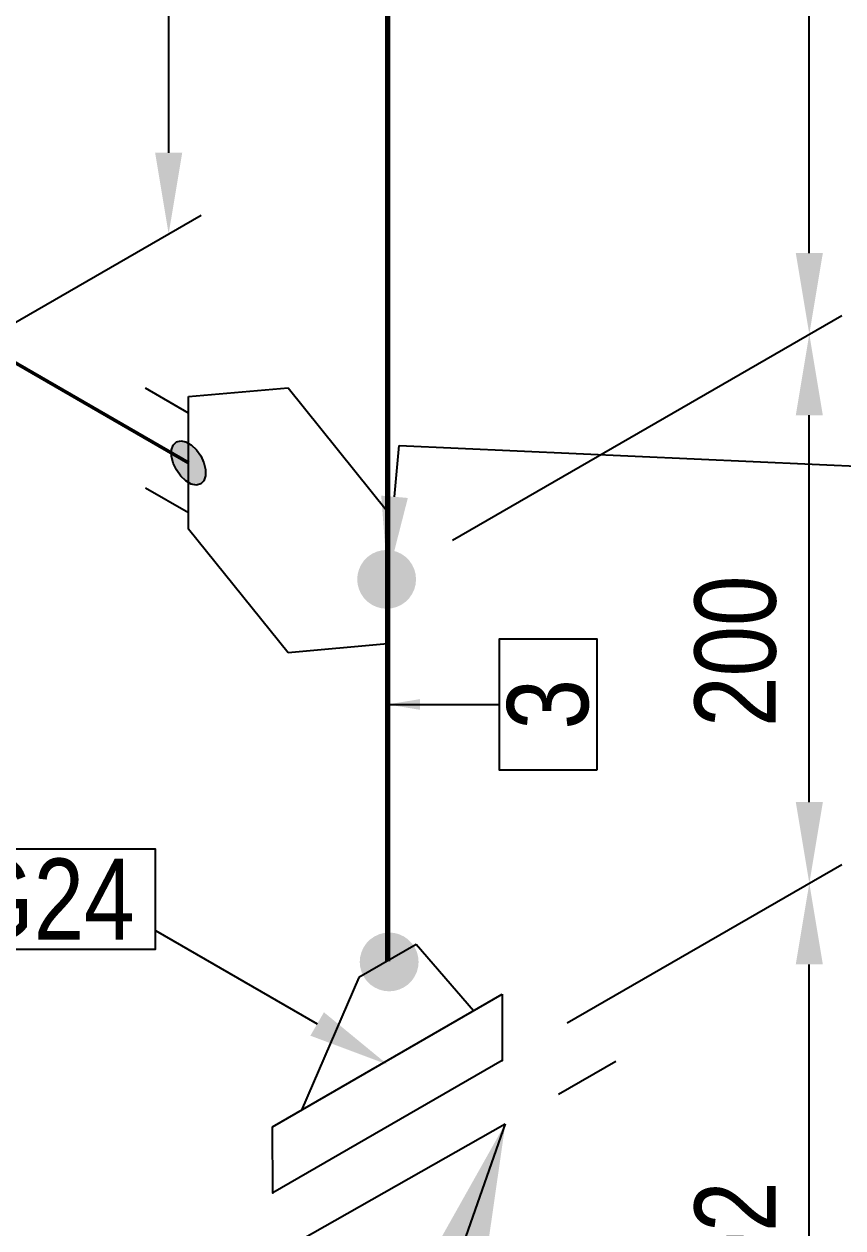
# Model space of a CAD drawing. Header units: millimetres. Extents: x 0 to 594, y 0 to 420.
# Drawn here: x 241.86 to 267.07, y 169.87 to 206.96 of the extents above; entities that cross this region are included whole.
import ezdxf
from ezdxf import colors
from ezdxf.entities.mleader import LeaderData, LeaderLine
from ezdxf.enums import TextEntityAlignment as Align
from ezdxf.math import Vec2, Vec3

# ---------------------------------------------------------------- set-up
doc = ezdxf.new("R2010")
doc.units = ezdxf.units.MM
doc.header["$LTSCALE"] = 0.25
for name, color, linetype in [('기호', 4, 'Continuous'), ('밸브', 4, 'Continuous'), ('용접', 1, 'Continuous'), ('주석', 7, 'Continuous'), ('치수', 1, 'Continuous')]:
    doc.layers.add(name, color=color, linetype=linetype)
doc.layers.add('파이프', color=3, linetype='Continuous', lineweight=70)
doc.layers.add('파이프 작은 보어', color=30, linetype='Continuous', lineweight=50)
doc.styles.add('AdskIsoAnnotation', font='arial.ttf', dxfattribs={"width": 0.8, "height": 1})
doc.styles.add('AdskIsoMetric', font='arial.ttf', dxfattribs={"width": 0.8, "height": 2.5})
doc.styles.add('AdskIsoMetric-30', font='arial.ttf', dxfattribs={"width": 0.8, "height": 2.5})
doc.styles.get("Standard").update_dxf_attribs({"font": 'arial.ttf'})
doc.dimstyles.new('AdskIsoMetric', dxfattribs={"dimtxt": 2.5, "dimasz": 2.5, "dimexe": 1, "dimexo": 2, "dimgap": 0.8, "dimtad": 1, "dimdec": 0, "dimrnd": 1, "dimzin": 0, "dimdsep": 46, "dimtxsty": 'AdskIsoMetric', "dimcen": 0, "dimclrt": 7, "dimadec": 0, "dimazin": 0, "dimtfac": 1, "dimtdec": 0, "dimtmove": 1, "dimatfit": 3, "dimfxl": 0, "dimfrac": 2, "dimtolj": 1, "dimtzin": 0, "dimarcsym": 0})

# ---------------------------------------------------------------- blocks, each defined once
blk = doc.blocks.new('화살표된 체크 밸브-2-Iso2DSkew180')
h = blk.add_hatch(color=256)
h.paths.add_polyline_path([(2.374, 6.741), (3.117, 6.732), (3.632, 10.313)], flags=0)
h.paths.add_polyline_path([(1.631, 6.75), (2.374, 6.741), (3.632, 10.313)], flags=0)
at = {"color": 0, "extrusion": (-0.707107, 0.408248, -0.57735)}
for p, q in [((3.627, 10.3), (-3.561, -10.112)), ((-3.444, 6.285), (3.627, 10.3)), ((-3.561, -10.112), (3.51, -6.097))]:
    blk.add_line(p, q, dxfattribs=at)
blk = doc.blocks.new('개스킷-1-IsoRight')
at = {"color": 0, "linetype": 'ByBlock', "lineweight": -2, "extrusion": (1, 0, 0)}
for p in [(-0.0442, 0.2296), (0.0442, 0.1786), (-0.0529, -0.1736), (0.0442, -0.2296)]:
    blk.add_point(p, dxfattribs=at)
blk = doc.blocks.new('플랜지WN-1-IsoRight')
at = {"color": 0, "linetype": 'ByBlock', "lineweight": -2, "extrusion": (0.707107, 0.408248, -0.57735)}
for p, q in [((0.0221, 0.1914), (0.1105, 0.1403)), ((0.0221, -0.2169), (0.0221, 0.1914)), ((0.0221, 0.1403), (-0.1105, 0.1148)), ((0.1105, 0.1403), (0.1105, -0.2679)), ((-0.1105, 0.1148), (-0.1105, 0.0128)), ((-0.1105, 0.0128), (0.0221, -0.1659)), ((0.1105, -0.2679), (0.0221, -0.2169))]:
    blk.add_line(p, q, dxfattribs=at)
blk = doc.blocks.new('*D91')
at = {"layer": 'Defpoints', "color": 0}
for p in [(233.321, 220.872), (246.311, 200.495), (233.321, 192.995)]:
    blk.add_point(p, dxfattribs=at)
at = {"layer": '치수', "color": 0, "lineweight": -2}
for p, q in [((235.321, 222.027), (247.311, 228.949)), ((246.311, 225.872), (246.311, 202.995)), ((235.321, 194.149), (247.311, 201.072))]:
    blk.add_line(p, q, dxfattribs=at)
at = {"layer": '치수', "color": 0}
for points in [[(245.894, 225.872), (246.728, 225.872), (246.311, 228.372)], [(245.894, 202.995), (246.728, 202.995), (246.311, 200.495)]]:
    blk.add_solid(points, dxfattribs=at)
at = {"layer": '치수', "color": 7, "insert": (244.045, 213.125), "char_height": 2.5, "attachment_point": 5, "rotation": 90, "style": 'AdskIsoMetric-30'}
blk.add_mtext('\\A1;390', dxfattribs=at)
blk = doc.blocks.new('*D96')
at = {"layer": 'Defpoints', "color": 0}
for p in [(224.357, 206.472), (253.05, 189.907), (253.05, 174.907)]:
    blk.add_point(p, dxfattribs=at)
at = {"layer": '치수', "color": 0, "lineweight": -2}
blk.add_line((226.522, 190.222), (250.885, 176.157), dxfattribs=at)
at = {"layer": '치수', "color": 0}
for points in [[(226.73, 190.583), (226.314, 189.861), (224.357, 191.472)], [(251.093, 176.517), (250.676, 175.796), (253.05, 174.907)]]:
    blk.add_solid(points, dxfattribs=at)
at = {"layer": '치수', "color": 7, "insert": (238.483, 185.933), "char_height": 2.5, "attachment_point": 5, "rotation": 330, "style": 'AdskIsoMetric-30'}
blk.add_mtext('\\A1;303', dxfattribs=at)
blk = doc.blocks.new('*D119')
at = {"layer": 'Defpoints', "color": 0}
for p in [(266.04, 180.491), (256.585, 175.032), (256.585, 154.609)]:
    blk.add_point(p, dxfattribs=at)
at = {"layer": '치수', "color": 0, "lineweight": -2}
for p, q in [((258.585, 176.187), (267.04, 181.068)), ((266.04, 162.568), (266.04, 177.991)), ((258.585, 155.764), (267.04, 160.645))]:
    blk.add_line(p, q, dxfattribs=at)
at = {"layer": '치수', "color": 0}
for points in [[(265.623, 177.991), (266.457, 177.991), (266.04, 180.491)], [(265.623, 162.568), (266.457, 162.568), (266.04, 160.068)]]:
    blk.add_solid(points, dxfattribs=at)
at = {"layer": '치수', "color": 7, "insert": (263.774, 168.971), "char_height": 2.5, "attachment_point": 5, "rotation": 90, "style": 'AdskIsoMetric-30'}
blk.add_mtext('\\A1;502', dxfattribs=at)
blk = doc.blocks.new('개스킷 해치 표식-1-IsoRight')
at = {"linetype": 'ByBlock', "lineweight": -2, "extrusion": (0.707107, 0.408248, -0.57735)}
blk.add_line((0, 0), (0, 0.1021), dxfattribs=at)
blk = doc.blocks.new('*D120')
at = {"layer": 'Defpoints', "color": 0}
for p in [(266.04, 197.407), (253.05, 189.907), (256.585, 175.032)]:
    blk.add_point(p, dxfattribs=at)
at = {"layer": '치수', "color": 0, "lineweight": -2}
for p, q in [((255.05, 191.061), (267.04, 197.984)), ((266.04, 182.991), (266.04, 194.907)), ((258.585, 176.187), (267.04, 181.068))]:
    blk.add_line(p, q, dxfattribs=at)
at = {"layer": '치수', "color": 0}
for points in [[(265.623, 194.907), (266.457, 194.907), (266.04, 197.407)], [(265.623, 182.991), (266.457, 182.991), (266.04, 180.491)]]:
    blk.add_solid(points, dxfattribs=at)
at = {"layer": '치수', "color": 7, "insert": (263.774, 187.64), "char_height": 2.5, "attachment_point": 5, "rotation": 90, "style": 'AdskIsoMetric-30'}
blk.add_mtext('\\A1;200', dxfattribs=at)
blk = doc.blocks.new('*D121')
at = {"layer": 'Defpoints', "color": 0}
for p in [(266.04, 226.134), (256.585, 220.676), (253.05, 189.907)]:
    blk.add_point(p, dxfattribs=at)
at = {"layer": '치수', "color": 0, "lineweight": -2}
for p, q in [((258.585, 221.83), (267.04, 226.712)), ((266.04, 199.907), (266.04, 223.634)), ((255.05, 191.061), (267.04, 197.984))]:
    blk.add_line(p, q, dxfattribs=at)
at = {"layer": '치수', "color": 0}
for points in [[(265.623, 223.634), (266.457, 223.634), (266.04, 226.134)], [(265.623, 199.907), (266.457, 199.907), (266.04, 197.407)]]:
    blk.add_solid(points, dxfattribs=at)
at = {"layer": '치수', "color": 7, "insert": (263.795, 211.354), "char_height": 2.5, "attachment_point": 5, "rotation": 90, "style": 'AdskIsoMetric-30'}
blk.add_mtext('\\A1;228', dxfattribs=at)
blk = doc.blocks.new('*D124')
at = {"layer": 'Defpoints', "color": 0}
for p in [(274.7, 282.258), (253.05, 269.758), (256.585, 136.55)]:
    blk.add_point(p, dxfattribs=at)
at = {"layer": '치수', "color": 0, "lineweight": -2}
for p, q in [((255.05, 270.913), (275.7, 282.835)), ((274.7, 149.509), (274.7, 279.758)), ((258.585, 137.704), (275.7, 147.586))]:
    blk.add_line(p, q, dxfattribs=at)
at = {"layer": '치수', "color": 0}
for points in [[(274.284, 279.758), (275.117, 279.758), (274.7, 282.258)], [(274.284, 149.509), (275.117, 149.509), (274.7, 147.009)]]:
    blk.add_solid(points, dxfattribs=at)
at = {"layer": '치수', "color": 7, "insert": (272.433, 213.324), "char_height": 2.5, "attachment_point": 5, "rotation": 90, "style": 'AdskIsoMetric-30'}
blk.add_mtext('\\A1;1885', dxfattribs=at)
blk = doc.blocks.new('Olet1-3-Iso2DSkew180')
at = {"color": 0, "linetype": 'ByBlock', "lineweight": -2, "extrusion": (0.707107, 0.408248, -0.57735)}
for p, q in [((-6.124, 5.577), (-3.062, 5.85)), ((-6.124, 1.494), (-6.124, 5.577)), ((-3.062, 5.85), (0, 2.041)), ((0, 2.041), (0, -2.041)), ((-3.062, -2.315), (-6.124, 1.494)), ((0, -2.041), (-3.062, -2.315))]:
    blk.add_line(p, q, dxfattribs=at)
blk = doc.blocks.new('Buttweld')
at = {"lineweight": -2}
blk.add_hatch(color=0, dxfattribs=at).paths.add_polyline_path([(0.044, -0.0026), (0.0433, 0.0053), (0.0413, 0.0129), (0.0379, 0.02), (0.0334, 0.0265), (0.0278, 0.0321), (0.0214, 0.0366), (0.0142, 0.0399), (0.0066, 0.042), (-0.0013, 0.0427), (-0.0091, 0.042), (-0.0168, 0.0399), (-0.0239, 0.0366), (-0.0304, 0.0321), (-0.036, 0.0265), (-0.0405, 0.02), (-0.0438, 0.0129), (-0.0459, 0.0053), (-0.0466, -0.0026), (-0.0459, -0.0105), (-0.0438, -0.0181), (-0.0405, -0.0252), (-0.036, -0.0317), (-0.0304, -0.0373), (-0.0239, -0.0418), (-0.0168, -0.0452), (-0.0091, -0.0472), (-0.0013, -0.0479), (0.0066, -0.0472), (0.0142, -0.0452), (0.0214, -0.0418), (0.0278, -0.0373), (0.0334, -0.0317), (0.0379, -0.0252), (0.0413, -0.0181), (0.0433, -0.0105)], is_closed=False, flags=0)
blk = doc.blocks.new('SocketWeld-1-IsoRight')
blk.add_hatch(color=256).paths.add_polyline_path([(0.0055, 0.0371), (0.0057, 0.0369), (0.006, 0.0367), (0.0062, 0.0365), (0.0064, 0.0363), (0.0066, 0.0361), (0.0068, 0.0359), (0.007, 0.0357), (0.0072, 0.0355), (0.0075, 0.0353), (0.0077, 0.0351), (0.0079, 0.0349), (0.0081, 0.0347), (0.0083, 0.0345), (0.0085, 0.0343), (0.0088, 0.0341), (0.009, 0.0339), (0.0092, 0.0337), (0.0094, 0.0334), (0.0096, 0.0332), (0.0098, 0.033), (0.01, 0.0328), (0.0103, 0.0326), (0.0105, 0.0324), (0.0107, 0.0322), (0.0109, 0.032), (0.0111, 0.0318), (0.0113, 0.0316), (0.0115, 0.0314), (0.0118, 0.0312), (0.012, 0.031), (0.0122, 0.0308), (0.0124, 0.0306), (0.0126, 0.0304), (0.0128, 0.0302), (0.013, 0.03), (0.0133, 0.0298), (0.0135, 0.0296), (0.0137, 0.0294), (0.0139, 0.0292), (0.0141, 0.0289), (0.0143, 0.0287), (0.0145, 0.0285), (0.0148, 0.0283), (0.015, 0.0281), (0.0152, 0.0279), (0.0154, 0.0277), (0.0156, 0.0275), (0.0158, 0.0273), (0.0161, 0.0271), (0.0161, 0.0271), (0.0162, 0.0268), (0.0164, 0.0266), (0.0166, 0.0263), (0.0168, 0.0261), (0.017, 0.0258), (0.0171, 0.0256), (0.0173, 0.0253), (0.0175, 0.025), (0.0177, 0.0248), (0.0179, 0.0245), (0.0181, 0.0243), (0.0182, 0.024), (0.0184, 0.0237), (0.0186, 0.0235), (0.0188, 0.0232), (0.019, 0.023), (0.0192, 0.0227), (0.0193, 0.0225), (0.0195, 0.0222), (0.0197, 0.0219), (0.0199, 0.0217), (0.0201, 0.0214), (0.0203, 0.0212), (0.0204, 0.0209), (0.0206, 0.0206), (0.0208, 0.0204), (0.021, 0.0201), (0.0212, 0.0199), (0.0213, 0.0196), (0.0215, 0.0193), (0.0217, 0.0191), (0.0219, 0.0188), (0.0221, 0.0186), (0.0223, 0.0183), (0.0224, 0.0181), (0.0226, 0.0178), (0.0228, 0.0175), (0.023, 0.0173), (0.0232, 0.017), (0.0234, 0.0168), (0.0235, 0.0165), (0.0237, 0.0162), (0.0239, 0.016), (0.0241, 0.0157), (0.0243, 0.0155), (0.0245, 0.0152), (0.0246, 0.015), (0.0248, 0.0147), (0.025, 0.0144), (0.025, 0.0144), (0.0251, 0.0141), (0.0253, 0.0139), (0.0254, 0.0136), (0.0255, 0.0133), (0.0257, 0.013), (0.0258, 0.0127), (0.0259, 0.0124), (0.0261, 0.0121), (0.0262, 0.0118), (0.0263, 0.0116), (0.0265, 0.0113), (0.0266, 0.011), (0.0267, 0.0107), (0.0269, 0.0104), (0.027, 0.0101), (0.0271, 0.0098), (0.0273, 0.0095), (0.0274, 0.0093), (0.0275, 0.009), (0.0277, 0.0087), (0.0278, 0.0084), (0.0279, 0.0081), (0.0281, 0.0078), (0.0282, 0.0075), (0.0283, 0.0072), (0.0284, 0.007), (0.0286, 0.0067), (0.0287, 0.0064), (0.0288, 0.0061), (0.029, 0.0058), (0.0291, 0.0055), (0.0292, 0.0052), (0.0294, 0.0049), (0.0295, 0.0047), (0.0296, 0.0044), (0.0298, 0.0041), (0.0299, 0.0038), (0.03, 0.0035), (0.0302, 0.0032), (0.0303, 0.0029), (0.0304, 0.0026), (0.0306, 0.0024), (0.0307, 0.0021), (0.0308, 0.0018), (0.031, 0.0015), (0.0311, 0.0012), (0.0312, 0.0009), (0.0314, 0.0006), (0.0315, 0.0003), (0.0315, 0.0003), (0.0316, 0.0001), (0.0316, -0.0002), (0.0317, -0.0005), (0.0318, -0.0008), (0.0319, -0.0011), (0.0319, -0.0014), (0.032, -0.0017), (0.0321, -0.002), (0.0321, -0.0022), (0.0322, -0.0025), (0.0323, -0.0028), (0.0323, -0.0031), (0.0324, -0.0034), (0.0325, -0.0037), (0.0325, -0.004), (0.0326, -0.0043), (0.0327, -0.0046), (0.0328, -0.0048), (0.0328, -0.0051), (0.0329, -0.0054), (0.033, -0.0057), (0.033, -0.006), (0.0331, -0.0063), (0.0332, -0.0066), (0.0332, -0.0069), (0.0333, -0.0071), (0.0334, -0.0074), (0.0335, -0.0077), (0.0335, -0.008), (0.0336, -0.0083), (0.0337, -0.0086), (0.0337, -0.0089), (0.0338, -0.0092), (0.0339, -0.0095), (0.0339, -0.0097), (0.034, -0.01), (0.0341, -0.0103), (0.0342, -0.0106), (0.0342, -0.0109), (0.0343, -0.0112), (0.0344, -0.0115), (0.0344, -0.0118), (0.0345, -0.012), (0.0346, -0.0123), (0.0346, -0.0126), (0.0347, -0.0129), (0.0348, -0.0132), (0.0349, -0.0135), (0.0349, -0.0138), (0.0349, -0.0138), (0.0349, -0.014), (0.0349, -0.0143), (0.0349, -0.0146), (0.0349, -0.0148), (0.0349, -0.0151), (0.0349, -0.0153), (0.0349, -0.0156), (0.0349, -0.0159), (0.0349, -0.0161), (0.0349, -0.0164), (0.0349, -0.0166), (0.0349, -0.0169), (0.0349, -0.0172), (0.0349, -0.0174), (0.0349, -0.0177), (0.0349, -0.0179), (0.0349, -0.0182), (0.0349, -0.0185), (0.0349, -0.0187), (0.0349, -0.019), (0.0349, -0.0192), (0.0349, -0.0195), (0.0349, -0.0198), (0.0349, -0.02), (0.0349, -0.0203), (0.0349, -0.0206), (0.0349, -0.0208), (0.0349, -0.0211), (0.0349, -0.0213), (0.0349, -0.0216), (0.0349, -0.0219), (0.0349, -0.0221), (0.0349, -0.0224), (0.0349, -0.0226), (0.0349, -0.0229), (0.0349, -0.0232), (0.0349, -0.0234), (0.0349, -0.0237), (0.0349, -0.0239), (0.0349, -0.0242), (0.0349, -0.0245), (0.0349, -0.0247), (0.0349, -0.025), (0.0349, -0.0252), (0.0349, -0.0255), (0.0349, -0.0258), (0.0349, -0.026), (0.0349, -0.0263), (0.0349, -0.0265), (0.0349, -0.0265), (0.0349, -0.0268), (0.0348, -0.027), (0.0347, -0.0272), (0.0346, -0.0274), (0.0346, -0.0276), (0.0345, -0.0278), (0.0344, -0.028), (0.0344, -0.0282), (0.0343, -0.0284), (0.0342, -0.0286), (0.0342, -0.0288), (0.0341, -0.029), (0.034, -0.0292), (0.0339, -0.0295), (0.0339, -0.0297), (0.0338, -0.0299), (0.0337, -0.0301), (0.0337, -0.0303), (0.0336, -0.0305), (0.0335, -0.0307), (0.0335, -0.0309), (0.0334, -0.0311), (0.0333, -0.0313), (0.0332, -0.0315), (0.0332, -0.0317), (0.0331, -0.0319), (0.033, -0.0322), (0.033, -0.0324), (0.0329, -0.0326), (0.0328, -0.0328), (0.0328, -0.033), (0.0327, -0.0332), (0.0326, -0.0334), (0.0325, -0.0336), (0.0325, -0.0338), (0.0324, -0.034), (0.0323, -0.0342), (0.0323, -0.0344), (0.0322, -0.0346), (0.0321, -0.0349), (0.0321, -0.0351), (0.032, -0.0353), (0.0319, -0.0355), (0.0319, -0.0357), (0.0318, -0.0359), (0.0317, -0.0361), (0.0316, -0.0363), (0.0316, -0.0365), (0.0315, -0.0367), (0.0315, -0.0367), (0.0314, -0.0369), (0.0312, -0.037), (0.0311, -0.0371), (0.031, -0.0373), (0.0308, -0.0374), (0.0307, -0.0375), (0.0306, -0.0377), (0.0304, -0.0378), (0.0303, -0.0379), (0.0302, -0.0381), (0.03, -0.0382), (0.0299, -0.0383), (0.0298, -0.0385), (0.0296, -0.0386), (0.0295, -0.0387), (0.0294, -0.0389), (0.0292, -0.039), (0.0291, -0.0391), (0.029, -0.0393), (0.0288, -0.0394), (0.0287, -0.0395), (0.0286, -0.0397), (0.0284, -0.0398), (0.0283, -0.0399), (0.0282, -0.0401), (0.0281, -0.0402), (0.0279, -0.0403), (0.0278, -0.0405), (0.0277, -0.0406), (0.0275, -0.0408), (0.0274, -0.0409), (0.0273, -0.041), (0.0271, -0.0412), (0.027, -0.0413), (0.0269, -0.0414), (0.0267, -0.0416), (0.0266, -0.0417), (0.0265, -0.0418), (0.0263, -0.042), (0.0262, -0.0421), (0.0261, -0.0422), (0.0259, -0.0424), (0.0258, -0.0425), (0.0257, -0.0426), (0.0255, -0.0428), (0.0254, -0.0429), (0.0253, -0.043), (0.0251, -0.0432), (0.025, -0.0433), (0.025, -0.0433), (0.0248, -0.0433), (0.0246, -0.0434), (0.0245, -0.0434), (0.0243, -0.0435), (0.0241, -0.0435), (0.0239, -0.0436), (0.0237, -0.0436), (0.0235, -0.0437), (0.0234, -0.0437), (0.0232, -0.0438), (0.023, -0.0438), (0.0228, -0.0439), (0.0226, -0.0439), (0.0224, -0.044), (0.0223, -0.044), (0.0221, -0.0441), (0.0219, -0.0441), (0.0217, -0.0442), (0.0215, -0.0442), (0.0213, -0.0443), (0.0212, -0.0443), (0.021, -0.0444), (0.0208, -0.0444), (0.0206, -0.0444), (0.0204, -0.0445), (0.0203, -0.0445), (0.0201, -0.0446), (0.0199, -0.0446), (0.0197, -0.0447), (0.0195, -0.0447), (0.0193, -0.0448), (0.0192, -0.0448), (0.019, -0.0449), (0.0188, -0.0449), (0.0186, -0.045), (0.0184, -0.045), (0.0182, -0.0451), (0.0181, -0.0451), (0.0179, -0.0452), (0.0177, -0.0452), (0.0175, -0.0453), (0.0173, -0.0453), (0.0171, -0.0454), (0.017, -0.0454), (0.0168, -0.0455), (0.0166, -0.0455), (0.0164, -0.0455), (0.0162, -0.0456), (0.0161, -0.0456), (0.0161, -0.0456), (0.0158, -0.0456), (0.0156, -0.0456), (0.0154, -0.0455), (0.0152, -0.0455), (0.015, -0.0454), (0.0148, -0.0454), (0.0145, -0.0453), (0.0143, -0.0453), (0.0141, -0.0453), (0.0139, -0.0452), (0.0137, -0.0452), (0.0135, -0.0451), (0.0133, -0.0451), (0.013, -0.045), (0.0128, -0.045), (0.0126, -0.0449), (0.0124, -0.0449), (0.0122, -0.0449), (0.012, -0.0448), (0.0118, -0.0448), (0.0115, -0.0447), (0.0113, -0.0447), (0.0111, -0.0446), (0.0109, -0.0446), (0.0107, -0.0446), (0.0105, -0.0445), (0.0103, -0.0445), (0.01, -0.0444), (0.0098, -0.0444), (0.0096, -0.0443), (0.0094, -0.0443), (0.0092, -0.0443), (0.009, -0.0442), (0.0088, -0.0442), (0.0085, -0.0441), (0.0083, -0.0441), (0.0081, -0.044), (0.0079, -0.044), (0.0077, -0.0439), (0.0075, -0.0439), (0.0072, -0.0439), (0.007, -0.0438), (0.0068, -0.0438), (0.0066, -0.0437), (0.0064, -0.0437), (0.0062, -0.0436), (0.006, -0.0436), (0.0057, -0.0436), (0.0055, -0.0435), (0.0055, -0.0435), (0.0053, -0.0434), (0.0051, -0.0433), (0.0049, -0.0431), (0.0046, -0.043), (0.0044, -0.0429), (0.0042, -0.0427), (0.004, -0.0426), (0.0037, -0.0425), (0.0035, -0.0423), (0.0033, -0.0422), (0.003, -0.0421), (0.0028, -0.042), (0.0026, -0.0418), (0.0024, -0.0417), (0.0021, -0.0416), (0.0019, -0.0414), (0.0017, -0.0413), (0.0015, -0.0412), (0.0012, -0.041), (0.001, -0.0409), (0.0008, -0.0408), (0.0006, -0.0406), (0.0003, -0.0405), (0.0001, -0.0404), (-0.0001, -0.0403), (-0.0003, -0.0401), (-0.0006, -0.04), (-0.0008, -0.0399), (-0.001, -0.0397), (-0.0012, -0.0396), (-0.0015, -0.0395), (-0.0017, -0.0393), (-0.0019, -0.0392), (-0.0021, -0.0391), (-0.0024, -0.039), (-0.0026, -0.0388), (-0.0028, -0.0387), (-0.003, -0.0386), (-0.0033, -0.0384), (-0.0035, -0.0383), (-0.0037, -0.0382), (-0.004, -0.038), (-0.0042, -0.0379), (-0.0044, -0.0378), (-0.0046, -0.0377), (-0.0049, -0.0375), (-0.0051, -0.0374), (-0.0053, -0.0373), (-0.0055, -0.0371), (-0.0055, -0.0371), (-0.0057, -0.0369), (-0.006, -0.0367), (-0.0062, -0.0365), (-0.0064, -0.0363), (-0.0066, -0.0361), (-0.0068, -0.0359), (-0.007, -0.0357), (-0.0072, -0.0355), (-0.0075, -0.0353), (-0.0077, -0.0351), (-0.0079, -0.0349), (-0.0081, -0.0347), (-0.0083, -0.0345), (-0.0085, -0.0343), (-0.0088, -0.0341), (-0.009, -0.0339), (-0.0092, -0.0337), (-0.0094, -0.0334), (-0.0096, -0.0332), (-0.0098, -0.033), (-0.01, -0.0328), (-0.0103, -0.0326), (-0.0105, -0.0324), (-0.0107, -0.0322), (-0.0109, -0.032), (-0.0111, -0.0318), (-0.0113, -0.0316), (-0.0115, -0.0314), (-0.0118, -0.0312), (-0.012, -0.031), (-0.0122, -0.0308), (-0.0124, -0.0306), (-0.0126, -0.0304), (-0.0128, -0.0302), (-0.013, -0.03), (-0.0133, -0.0298), (-0.0135, -0.0296), (-0.0137, -0.0294), (-0.0139, -0.0292), (-0.0141, -0.0289), (-0.0143, -0.0287), (-0.0145, -0.0285), (-0.0148, -0.0283), (-0.015, -0.0281), (-0.0152, -0.0279), (-0.0154, -0.0277), (-0.0156, -0.0275), (-0.0158, -0.0273), (-0.0161, -0.0271), (-0.0161, -0.0271), (-0.0162, -0.0268), (-0.0164, -0.0266), (-0.0166, -0.0263), (-0.0168, -0.0261), (-0.017, -0.0258), (-0.0171, -0.0256), (-0.0173, -0.0253), (-0.0175, -0.025), (-0.0177, -0.0248), (-0.0179, -0.0245), (-0.0181, -0.0243), (-0.0182, -0.024), (-0.0184, -0.0237), (-0.0186, -0.0235), (-0.0188, -0.0232), (-0.019, -0.023), (-0.0192, -0.0227), (-0.0193, -0.0225), (-0.0195, -0.0222), (-0.0197, -0.0219), (-0.0199, -0.0217), (-0.0201, -0.0214), (-0.0203, -0.0212), (-0.0204, -0.0209), (-0.0206, -0.0206), (-0.0208, -0.0204), (-0.021, -0.0201), (-0.0212, -0.0199), (-0.0213, -0.0196), (-0.0215, -0.0193), (-0.0217, -0.0191), (-0.0219, -0.0188), (-0.0221, -0.0186), (-0.0223, -0.0183), (-0.0224, -0.0181), (-0.0226, -0.0178), (-0.0228, -0.0175), (-0.023, -0.0173), (-0.0232, -0.017), (-0.0234, -0.0168), (-0.0235, -0.0165), (-0.0237, -0.0162), (-0.0239, -0.016), (-0.0241, -0.0157), (-0.0243, -0.0155), (-0.0245, -0.0152), (-0.0246, -0.015), (-0.0248, -0.0147), (-0.025, -0.0144), (-0.025, -0.0144), (-0.0251, -0.0141), (-0.0253, -0.0139), (-0.0254, -0.0136), (-0.0255, -0.0133), (-0.0257, -0.013), (-0.0258, -0.0127), (-0.0259, -0.0124), (-0.0261, -0.0121), (-0.0262, -0.0118), (-0.0263, -0.0116), (-0.0265, -0.0113), (-0.0266, -0.011), (-0.0267, -0.0107), (-0.0269, -0.0104), (-0.027, -0.0101), (-0.0271, -0.0098), (-0.0273, -0.0095), (-0.0274, -0.0093), (-0.0275, -0.009), (-0.0277, -0.0087), (-0.0278, -0.0084), (-0.0279, -0.0081), (-0.0281, -0.0078), (-0.0282, -0.0075), (-0.0283, -0.0072), (-0.0284, -0.007), (-0.0286, -0.0067), (-0.0287, -0.0064), (-0.0288, -0.0061), (-0.029, -0.0058), (-0.0291, -0.0055), (-0.0292, -0.0052), (-0.0294, -0.0049), (-0.0295, -0.0047), (-0.0296, -0.0044), (-0.0298, -0.0041), (-0.0299, -0.0038), (-0.03, -0.0035), (-0.0302, -0.0032), (-0.0303, -0.0029), (-0.0304, -0.0026), (-0.0306, -0.0024), (-0.0307, -0.0021), (-0.0308, -0.0018), (-0.031, -0.0015), (-0.0311, -0.0012), (-0.0312, -0.0009), (-0.0314, -0.0006), (-0.0315, -0.0003), (-0.0315, -0.0003), (-0.0316, -0.0001), (-0.0316, 0.0002), (-0.0317, 0.0005), (-0.0318, 0.0008), (-0.0319, 0.0011), (-0.0319, 0.0014), (-0.032, 0.0017), (-0.0321, 0.002), (-0.0321, 0.0022), (-0.0322, 0.0025), (-0.0323, 0.0028), (-0.0323, 0.0031), (-0.0324, 0.0034), (-0.0325, 0.0037), (-0.0325, 0.004), (-0.0326, 0.0043), (-0.0327, 0.0046), (-0.0328, 0.0048), (-0.0328, 0.0051), (-0.0329, 0.0054), (-0.033, 0.0057), (-0.033, 0.006), (-0.0331, 0.0063), (-0.0332, 0.0066), (-0.0332, 0.0069), (-0.0333, 0.0071), (-0.0334, 0.0074), (-0.0335, 0.0077), (-0.0335, 0.008), (-0.0336, 0.0083), (-0.0337, 0.0086), (-0.0337, 0.0089), (-0.0338, 0.0092), (-0.0339, 0.0095), (-0.0339, 0.0097), (-0.034, 0.01), (-0.0341, 0.0103), (-0.0342, 0.0106), (-0.0342, 0.0109), (-0.0343, 0.0112), (-0.0344, 0.0115), (-0.0344, 0.0118), (-0.0345, 0.012), (-0.0346, 0.0123), (-0.0346, 0.0126), (-0.0347, 0.0129), (-0.0348, 0.0132), (-0.0349, 0.0135), (-0.0349, 0.0138), (-0.0349, 0.0138), (-0.0349, 0.014), (-0.0349, 0.0143), (-0.0349, 0.0146), (-0.0349, 0.0148), (-0.0349, 0.0151), (-0.0349, 0.0153), (-0.0349, 0.0156), (-0.0349, 0.0159), (-0.0349, 0.0161), (-0.0349, 0.0164), (-0.0349, 0.0166), (-0.0349, 0.0169), (-0.0349, 0.0172), (-0.0349, 0.0174), (-0.0349, 0.0177), (-0.0349, 0.0179), (-0.0349, 0.0182), (-0.0349, 0.0185), (-0.0349, 0.0187), (-0.0349, 0.019), (-0.0349, 0.0192), (-0.0349, 0.0195), (-0.0349, 0.0198), (-0.0349, 0.02), (-0.0349, 0.0203), (-0.0349, 0.0206), (-0.0349, 0.0208), (-0.0349, 0.0211), (-0.0349, 0.0213), (-0.0349, 0.0216), (-0.0349, 0.0219), (-0.0349, 0.0221), (-0.0349, 0.0224), (-0.0349, 0.0226), (-0.0349, 0.0229), (-0.0349, 0.0232), (-0.0349, 0.0234), (-0.0349, 0.0237), (-0.0349, 0.0239), (-0.0349, 0.0242), (-0.0349, 0.0245), (-0.0349, 0.0247), (-0.0349, 0.025), (-0.0349, 0.0252), (-0.0349, 0.0255), (-0.0349, 0.0258), (-0.0349, 0.026), (-0.0349, 0.0263), (-0.0349, 0.0265), (-0.0349, 0.0265), (-0.0349, 0.0268), (-0.0348, 0.027), (-0.0347, 0.0272), (-0.0346, 0.0274), (-0.0346, 0.0276), (-0.0345, 0.0278), (-0.0344, 0.028), (-0.0344, 0.0282), (-0.0343, 0.0284), (-0.0342, 0.0286), (-0.0342, 0.0288), (-0.0341, 0.029), (-0.034, 0.0292), (-0.0339, 0.0295), (-0.0339, 0.0297), (-0.0338, 0.0299), (-0.0337, 0.0301), (-0.0337, 0.0303), (-0.0336, 0.0305), (-0.0335, 0.0307), (-0.0335, 0.0309), (-0.0334, 0.0311), (-0.0333, 0.0313), (-0.0332, 0.0315), (-0.0332, 0.0317), (-0.0331, 0.0319), (-0.033, 0.0322), (-0.033, 0.0324), (-0.0329, 0.0326), (-0.0328, 0.0328), (-0.0328, 0.033), (-0.0327, 0.0332), (-0.0326, 0.0334), (-0.0325, 0.0336), (-0.0325, 0.0338), (-0.0324, 0.034), (-0.0323, 0.0342), (-0.0323, 0.0344), (-0.0322, 0.0346), (-0.0321, 0.0349), (-0.0321, 0.0351), (-0.032, 0.0353), (-0.0319, 0.0355), (-0.0319, 0.0357), (-0.0318, 0.0359), (-0.0317, 0.0361), (-0.0316, 0.0363), (-0.0316, 0.0365), (-0.0315, 0.0367), (-0.0315, 0.0367), (-0.0314, 0.0369), (-0.0312, 0.037), (-0.0311, 0.0371), (-0.031, 0.0373), (-0.0308, 0.0374), (-0.0307, 0.0375), (-0.0306, 0.0377), (-0.0304, 0.0378), (-0.0303, 0.0379), (-0.0302, 0.0381), (-0.03, 0.0382), (-0.0299, 0.0383), (-0.0298, 0.0385), (-0.0296, 0.0386), (-0.0295, 0.0387), (-0.0294, 0.0389), (-0.0292, 0.039), (-0.0291, 0.0391), (-0.029, 0.0393), (-0.0288, 0.0394), (-0.0287, 0.0395), (-0.0286, 0.0397), (-0.0284, 0.0398), (-0.0283, 0.0399), (-0.0282, 0.0401), (-0.0281, 0.0402), (-0.0279, 0.0403), (-0.0278, 0.0405), (-0.0277, 0.0406), (-0.0275, 0.0408), (-0.0274, 0.0409), (-0.0273, 0.041), (-0.0271, 0.0412), (-0.027, 0.0413), (-0.0269, 0.0414), (-0.0267, 0.0416), (-0.0266, 0.0417), (-0.0265, 0.0418), (-0.0263, 0.042), (-0.0262, 0.0421), (-0.0261, 0.0422), (-0.0259, 0.0424), (-0.0258, 0.0425), (-0.0257, 0.0426), (-0.0255, 0.0428), (-0.0254, 0.0429), (-0.0253, 0.043), (-0.0251, 0.0432), (-0.025, 0.0433), (-0.025, 0.0433), (-0.0248, 0.0433), (-0.0246, 0.0434), (-0.0245, 0.0434), (-0.0243, 0.0435), (-0.0241, 0.0435), (-0.0239, 0.0436), (-0.0237, 0.0436), (-0.0235, 0.0437), (-0.0234, 0.0437), (-0.0232, 0.0438), (-0.023, 0.0438), (-0.0228, 0.0439), (-0.0226, 0.0439), (-0.0224, 0.044), (-0.0223, 0.044), (-0.0221, 0.0441), (-0.0219, 0.0441), (-0.0217, 0.0442), (-0.0215, 0.0442), (-0.0213, 0.0443), (-0.0212, 0.0443), (-0.021, 0.0444), (-0.0208, 0.0444), (-0.0206, 0.0444), (-0.0204, 0.0445), (-0.0203, 0.0445), (-0.0201, 0.0446), (-0.0199, 0.0446), (-0.0197, 0.0447), (-0.0195, 0.0447), (-0.0193, 0.0448), (-0.0192, 0.0448), (-0.019, 0.0449), (-0.0188, 0.0449), (-0.0186, 0.045), (-0.0184, 0.045), (-0.0182, 0.0451), (-0.0181, 0.0451), (-0.0179, 0.0452), (-0.0177, 0.0452), (-0.0175, 0.0453), (-0.0173, 0.0453), (-0.0171, 0.0454), (-0.017, 0.0454), (-0.0168, 0.0455), (-0.0166, 0.0455), (-0.0164, 0.0455), (-0.0162, 0.0456), (-0.0161, 0.0456), (-0.0161, 0.0456), (-0.0158, 0.0456), (-0.0156, 0.0456), (-0.0154, 0.0455), (-0.0152, 0.0455), (-0.015, 0.0454), (-0.0148, 0.0454), (-0.0145, 0.0453), (-0.0143, 0.0453), (-0.0141, 0.0453), (-0.0139, 0.0452), (-0.0137, 0.0452), (-0.0135, 0.0451), (-0.0133, 0.0451), (-0.013, 0.045), (-0.0128, 0.045), (-0.0126, 0.0449), (-0.0124, 0.0449), (-0.0122, 0.0449), (-0.012, 0.0448), (-0.0118, 0.0448), (-0.0115, 0.0447), (-0.0113, 0.0447), (-0.0111, 0.0446), (-0.0109, 0.0446), (-0.0107, 0.0446), (-0.0105, 0.0445), (-0.0103, 0.0445), (-0.01, 0.0444), (-0.0098, 0.0444), (-0.0096, 0.0443), (-0.0094, 0.0443), (-0.0092, 0.0443), (-0.009, 0.0442), (-0.0088, 0.0442), (-0.0085, 0.0441), (-0.0083, 0.0441), (-0.0081, 0.044), (-0.0079, 0.044), (-0.0077, 0.0439), (-0.0075, 0.0439), (-0.0072, 0.0439), (-0.007, 0.0438), (-0.0068, 0.0438), (-0.0066, 0.0437), (-0.0064, 0.0437), (-0.0062, 0.0436), (-0.006, 0.0436), (-0.0057, 0.0436), (-0.0055, 0.0435), (-0.0055, 0.0435), (-0.0053, 0.0434), (-0.0051, 0.0433), (-0.0049, 0.0431), (-0.0046, 0.043), (-0.0044, 0.0429), (-0.0042, 0.0427), (-0.004, 0.0426), (-0.0037, 0.0425), (-0.0035, 0.0423), (-0.0033, 0.0422), (-0.003, 0.0421), (-0.0028, 0.042), (-0.0026, 0.0418), (-0.0024, 0.0417), (-0.0021, 0.0416), (-0.0019, 0.0414), (-0.0017, 0.0413), (-0.0015, 0.0412), (-0.0012, 0.041), (-0.001, 0.0409), (-0.0008, 0.0408), (-0.0006, 0.0406), (-0.0003, 0.0405), (-0.0001, 0.0404), (0.0001, 0.0403), (0.0003, 0.0401), (0.0006, 0.04), (0.0008, 0.0399), (0.001, 0.0397), (0.0012, 0.0396), (0.0015, 0.0395), (0.0017, 0.0393), (0.0019, 0.0392), (0.0021, 0.0391), (0.0024, 0.039), (0.0026, 0.0388), (0.0028, 0.0387), (0.003, 0.0386), (0.0033, 0.0384), (0.0035, 0.0383), (0.0037, 0.0382), (0.004, 0.038), (0.0042, 0.0379), (0.0044, 0.0378), (0.0046, 0.0377), (0.0049, 0.0375), (0.0051, 0.0374), (0.0053, 0.0373)], flags=0)
at = {"color": 0, "linetype": 'ByBlock', "lineweight": -2, "extrusion": (0.707107, 0.408248, -0.57735)}
for p, q in [((0, 0.1021), (-0.0884, 0.1531)), ((0, -0.1021), (0, 0.1021)), ((-0.0349, 0.0265), (-0.0315, 0.0367)), ((-0.0349, 0.0138), (-0.0349, 0.0265)), ((-0.0315, 0.0367), (-0.025, 0.0433)), ((-0.025, 0.0433), (-0.0161, 0.0456)), ((-0.0161, 0.0456), (-0.0055, 0.0435)), ((-0.0055, 0.0435), (0.0055, 0.0371)), ((0.0055, 0.0371), (0.0161, 0.0271)), ((0.0161, 0.0271), (0.025, 0.0144)), ((-0.0315, -0.0003), (-0.0349, 0.0138)), ((0.025, 0.0144), (0.0315, 0.0003)), ((0.0315, 0.0003), (0.0349, -0.0138)), ((-0.025, -0.0144), (-0.0315, -0.0003)), ((-0.0161, -0.0271), (-0.025, -0.0144)), ((0.0349, -0.0138), (0.0349, -0.0265)), ((-0.0055, -0.0371), (-0.0161, -0.0271)), ((0.0055, -0.0435), (-0.0055, -0.0371)), ((0.0161, -0.0456), (0.0055, -0.0435)), ((0.025, -0.0433), (0.0161, -0.0456)), ((0.0315, -0.0367), (0.025, -0.0433)), ((0.0349, -0.0265), (0.0315, -0.0367)), ((-0.0884, -0.051), (0, -0.1021))]:
    blk.add_line(p, q, dxfattribs=at)
blk = doc.blocks.new('AnnoRect')
at = {"color": 0, "linetype": 'ByBlock', "lineweight": -2}
blk.add_wipeout([(-0.8095, -0.6), (-0.8095, 0.6), (0.8095, 0.6), (0.8095, -0.6)], dxfattribs=at)
blk.add_lwpolyline([(-0.8095, -0.6), (-0.8095, 0.6), (0.8095, 0.6), (0.8095, -0.6)], close=True, dxfattribs=at)
at = {"color": 0, "linetype": 'ByBlock', "lineweight": -2, "style": 'AdskIsoAnnotation', "width": 0.8}
blk.add_attdef('XX', text='', height=1, dxfattribs=at).set_placement((0, 0), align=Align.MIDDLE_CENTER)

msp = doc.modelspace()

# ---------------------------------------------------------------- linework, layer by layer
at = {"layer": '파이프'}
msp.add_lwpolyline([(253.0497, 213.5313), (253.0497, 178.0941)], dxfattribs=at)
at = {"layer": '파이프 작은 보어'}
msp.add_lwpolyline([(237.0866, 199.1229), (246.926, 193.4421)], dxfattribs=at)

# ---------------------------------------------------------------- block references
at = {"layer": '기호'}
msp.add_blockref('Olet1-3-Iso2DSkew180', (253.0497, 189.9065), dxfattribs=at)
at = {"layer": '밸브', "xscale": 20, "yscale": 20, "zscale": 20}
for name, p, rotation in [('플랜지WN-1-IsoRight', (253.0497, 175.5426), 300.0000000001733), ('개스킷-1-IsoRight', (253.0497, 171.9704), 120.0000000001444)]:
    msp.add_blockref(name, p, dxfattribs=dict(at, rotation=rotation))
at = {"layer": '밸브'}
msp.add_blockref('화살표된 체크 밸브-2-Iso2DSkew180', (253.0497, 162.7795), dxfattribs=at)
at = {"layer": '용접'}
for name, p, xscale, yscale, zscale in [('SocketWeld-1-IsoRight', (246.926, 193.4421), 15, 15, 15), ('Buttweld', (253.0497, 189.9065), 20, 20, 20)]:
    msp.add_blockref(name, p, dxfattribs=dict(at, xscale=xscale, yscale=yscale, zscale=zscale))
at = {"layer": '용접', "xscale": 20, "yscale": 20, "zscale": 20, "rotation": 90}
msp.add_blockref('Buttweld', (253.0497, 178.0941), dxfattribs=at)
at = {"layer": '치수', "xscale": 20, "yscale": 20, "zscale": 20, "rotation": 300.0000000001802}
msp.add_blockref('개스킷 해치 표식-1-IsoRight', (258.3173, 173.991), dxfattribs=at)

# ---------------------------------------------------------------- dimensions: what is measured, and where the dimension line sits
at = {"layer": '치수'}
for base, p1, p2, angle, text, override, picture, middle in [((274.7003, 282.2579), (256.5852, 136.5498), (253.0497, 269.7579), 90, '1885', {"dimtad": 0, "dimlfac": 14.149308, "dimtxsty": 'AdskIsoMetric-30', "dimse1": 0, "dimse2": 0, "dimsd1": 0, "dimsd2": 0, "dimtmove": 1}, '*D124', (272.4332, 213.3243)), ((246.3111, 200.4946), (233.3207, 220.872), (233.3207, 192.9946), 270, '390', {"dimtad": 0, "dimlfac": 14.003034, "dimtxsty": 'AdskIsoMetric-30', "dimse1": 0, "dimse2": 0, "dimsd1": 0, "dimsd2": 0, "dimtmove": 1}, '*D91', (244.0448, 213.1248)), ((266.0401, 226.1344), (253.0497, 189.9065), (256.5852, 220.6757), 90, '228', {"dimtad": 0, "dimlfac": 11.282905, "dimtxsty": 'AdskIsoMetric-30'}, '*D121', (263.7951, 211.3545)), ((253.0497, 174.9065), (224.357, 206.4723), (253.0497, 189.9065), 330, '303', {"dimtad": 0, "dimlfac": 9.13291, "dimtxsty": 'AdskIsoMetric-30', "dimse1": 1, "dimse2": 1, "dimsd1": 0, "dimsd2": 0, "dimtmove": 1}, '*D96', (238.4834, 185.9333)), ((266.0401, 197.4065), (256.5852, 175.0323), (253.0497, 189.9065), 90, '200', {"dimtad": 0, "dimlfac": 13.424037, "dimtxsty": 'AdskIsoMetric-30', "dimse1": 0, "dimse2": 0, "dimsd1": 0, "dimsd2": 0, "dimtmove": 1}, '*D120', (263.7738, 187.6403)), ((266.0401, 180.491), (256.5852, 154.6092), (256.5852, 175.0323), 90, '502', {"dimtad": 0, "dimlfac": 24.562877, "dimtxsty": 'AdskIsoMetric-30', "dimse1": 0, "dimse2": 0, "dimsd1": 0, "dimsd2": 0, "dimtmove": 1}, '*D119', (263.7738, 168.971))]:
    dim = msp.add_linear_dim(base=base, p1=p1, p2=p2, angle=angle, text=text, dimstyle='AdskIsoMetric', override=override, dxfattribs=at)
    dim.commit()
    dim.dimension.update_dxf_attribs({"geometry": picture, "text_midpoint": middle, "dimtype": 160})

# ---------------------------------------------------------------- leaders
at = {"layer": '주석'}
ml = msp.add_multileader_mtext('Standard', dxfattribs=at)
ml.set_content('')
ml.set_leader_properties()
ml.build(insert=Vec2(0, 0))
ml.multileader.update_dxf_attribs({"dogleg_length": 0, "arrow_head_size": 2.5})
ctx = ml.context
ctx.base_point, ctx.arrow_head_size = Vec3(297, 192), 2.5
notes = []
notes.append((ctx, [(0, (1, 1, 0), (297, 192), (-1, 0), 0, [(0, [(253.0497, 189.9065), (253.4055, 193.9735)], 0, [])])]))
ctx.mtext, ml.multileader.dxf.content_type = None, 0
ml = msp.add_multileader_mtext('Standard', dxfattribs=at)
ml.set_content('')
ml.set_leader_properties()
ml.build(insert=Vec2(0, 0))
ml.multileader.update_dxf_attribs({"dogleg_length": 0, "arrow_head_size": 0})
ctx = ml.context
ctx.base_point, ctx.arrow_head_size = Vec3(256.5, 186), 0
notes.append((ctx, [(0, (1, 1, 0), (256.5, 186), (-1, 0), 0, [(0, [(253.0497, 186)], 0, [])])]))
ctx.mtext, ml.multileader.dxf.content_type = None, 0
for ctx, leaders in notes:
    for number, flags, end, landing, length, lines in leaders:
        leader = LeaderData()
        leader.index, (leader.has_last_leader_line, leader.has_dogleg_vector, leader.attachment_direction) = number, flags
        leader.last_leader_point, leader.dogleg_vector, leader.dogleg_length = Vec3(end), Vec3(landing), length
        for number, points, colour, breaks in lines:
            line = LeaderLine()
            line.index, line.vertices, line.color, line.breaks = number, Vec3.list(points), colors.encode_raw_color(colour), breaks
            leader.lines.append(line)
        ctx.leaders.append(leader)

# ---------------------------------------------------------------- next in the draw order: block references
ref = msp.add_blockref('AnnoRect', (258, 186), dxfattribs=dict(at, xscale=2.5, yscale=2.5, zscale=2.5, rotation=90.0000000001744))
ref.add_attrib('XX_001', '3', (259.2329, 185.2278), dxfattribs={"layer": '0', "color": 0, "linetype": 'ByBlock', "lineweight": -2, "height": 2.5, "rotation": 90, "style": 'AdskIsoAnnotation', "width": 0.8})
ref = msp.add_blockref('AnnoRect', (237, 180), dxfattribs=dict(at, xscale=10.99169741697417, yscale=2.586971350613916, zscale=2.5))
ref.add_attrib('XX_001', 'F13 B18 G24', (228.6432, 178.7509), dxfattribs={"layer": '0', "color": 0, "linetype": 'ByBlock', "lineweight": -2, "height": 2.5, "style": 'AdskIsoAnnotation', "width": 0.8})

doc.saveas('drawing.dxf')
